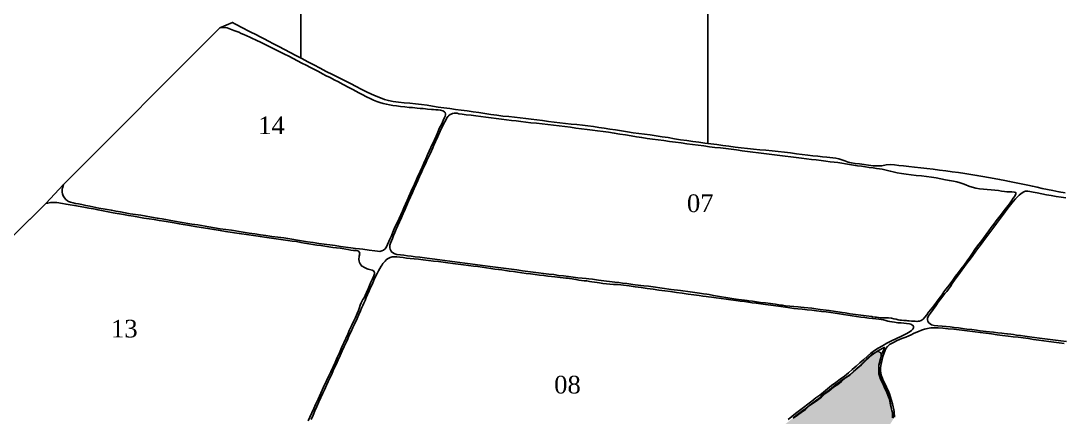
# Model space of a CAD drawing. Extents: x 727293 to 733405, y 7805585 to 7809907.
# Drawn here: x 728588 to 730120, y 7808414 to 7808998 of the extents above; entities that cross this region are included whole.
import ezdxf
from ezdxf.enums import TextEntityAlignment as Align

# ---------------------------------------------------------------- set-up
doc = ezdxf.new("R2010")
doc.units = 0
for name, color, linetype in [('0114000100', 1, 'Continuous'), ('0114000100006', 5, 'Continuous'), ('0114000100007', 5, 'Continuous'), ('0114000100008', 5, 'Continuous'), ('0114000100013', 5, 'Continuous'), ('0114000100014', 5, 'Continuous'), ('0114000100022', 5, 'Continuous'), ('MATO', 3, 'Continuous'), ('NUMERAÇÕES', 7, 'Continuous'), ('RESERVA', 3, 'Continuous')]:
    doc.layers.add(name, color=color, linetype=linetype)
doc.layers.add('MALHA', color=251, linetype='Continuous', true_color=0x505050)
doc.layers.add('NUMERAÇÕES DOS TALHÕES', color=7, linetype='Continuous', true_color=0xffffff)
doc.styles.add('AREAS', font='times.ttf')

# ---------------------------------------------------------------- blocks, each defined once
blk = doc.blocks.new('area_de_talhao')
at = {"layer": 'NUMERAÇÕES', "linetype": 'Continuous', "style": 'AREAS'}
blk.add_attdef('NRO', text='', height=20, dxfattribs=at).set_placement((0, 6.1), align=Align.CENTER)

msp = doc.modelspace()

# ---------------------------------------------------------------- hatches: boundary and pattern name
at = {"layer": 'RESERVA', "linetype": 'Continuous', "lineweight": 0}
h = msp.add_hatch(dxfattribs=at)
h.set_pattern_fill('GRASS', color=3, scale=10, style=0)
h.set_pattern_definition([(90, (0, 0), (-7.07106781, 7.07106781), [1.875, -12.26713563]), (45, (0, 0), (-7.071067812, 7.071067812), [1.875, -8.125]), (135, (0, 0), (-7.071067812, -7.071067812), [1.875, -8.125])])
h.paths.add_polyline_path([(729840.3, 7808505.4), (729837.1, 7808502.4), (729833.7, 7808499.3), (729830.2, 7808495.9), (729826.7, 7808492.5), (729823.2, 7808489.2), (729820, 7808486.2), (729818.2, 7808484.4), (729817.2, 7808483.5), (729813.4, 7808479.8), (729810.3, 7808477.3), (729806.2, 7808474.5), (729801.7, 7808471.4), (729797.1, 7808468.2), (729792.4, 7808464.6), (729787.3, 7808460.8), (729782.1, 7808456.7), (729777, 7808452.6), (729771.9, 7808448.7), (729766.9, 7808444.7), (729761.6, 7808440.5), (729755.9, 7808436.2), (729750, 7808431.6), (729744, 7808426.9), (729737.9, 7808422.3), (729731.7, 7808417.7), (729725.6, 7808412.8), (729719.5, 7808408), (729713.3, 7808403.2), (729707.3, 7808398.4), (729701.3, 7808393.9), (729694.5, 7808388), (729690.1, 7808385), (729686.1, 7808381.1), (729683.1, 7808377), (729680.5, 7808372.6), (729678.3, 7808367.6), (729676.6, 7808362.2), (729674.7, 7808356.6), (729672.7, 7808350.5), (729670.7, 7808344.1), (729668.7, 7808337.3), (729666.8, 7808330.6), (729664.7, 7808323.6), (729659.4, 7808304.5), (729657.2, 7808295.3), (729655.9, 7808290), (729654.5, 7808284.3), (729653, 7808277.9), (729651.3, 7808271), (729649.6, 7808266.5), (729647.7, 7808258.5), (729645.9, 7808251.5), (729643.9, 7808244), (729642, 7808237.3), (729640.4, 7808230.7), (729638.4, 7808224), (729636.3, 7808216.8), (729634.1, 7808209.2), (729631.9, 7808201.2), (729629.6, 7808193.5), (729627.5, 7808186.6), (729625.6, 7808180.6), (729623.9, 7808174.6), (729622.3, 7808168.7), (729621.2, 7808162.9), (729620.5, 7808157.4), (729620.1, 7808152), (729620.1, 7808146.9), (729620.3, 7808141.7), (729620.9, 7808136.2), (729621.5, 7808130.3), (729622.3, 7808124), (729623.1, 7808117.5), (729623.9, 7808111), (729624.8, 7808104.3), (729625.8, 7808097.1), (729626.8, 7808089.7), (729627.7, 7808082), (729628.6, 7808074.2), (729629.8, 7808066.1), (729631, 7808058.1), (729632.2, 7808050.1), (729633.5, 7808042.4), (729634.9, 7808035.2), (729636.5, 7808028.8), (729638.1, 7808022.8), (729640.4, 7808017.1), (729642, 7808010.4), (729643.9, 7808003.9), (729645.9, 7807997.3), (729648, 7807990.5), (729650.2, 7807983.7), (729652.5, 7807976.8), (729654.7, 7807969.9), (729657, 7807962.8), (729659.4, 7807955.8), (729661.7, 7807948.9), (729664.1, 7807942.2), (729666.6, 7807935.5), (729669, 7807928.6), (729671.3, 7807921.7), (729673.7, 7807915.1), (729675.9, 7807908.7), (729677.6, 7807902.6), (729678.7, 7807896.7), (729679.5, 7807891.4), (729680.3, 7807887.7), (729681.8, 7807884.4), (729683.6, 7807880.8), (729685.4, 7807876.8), (729687, 7807872.4), (729688.7, 7807867.8), (729690.7, 7807863.2), (729693, 7807858.4), (729696.2, 7807850), (729697.1, 7807846.2), (729698.3, 7807842), (729699.7, 7807836.6), (729701.9, 7807829), (729703.7, 7807823.3), (729705.3, 7807817.7), (729706.8, 7807812.5), (729708, 7807808.8), (729709, 7807806.3), (729710, 7807804.7), (729711.5, 7807803.3), (729713, 7807802.2), (729714.6, 7807801.5), (729716.4, 7807801), (729718.3, 7807800.7), (729720.3, 7807800.5), (729723.1, 7807800.6), (729726.3, 7807801), (729729.5, 7807801.6), (729732, 7807802.2), (729734.1, 7807802.9), (729736.1, 7807803.6), (729738.1, 7807804.5), (729742.7, 7807808.6), (729744.9, 7807810.9), (729747.1, 7807813.5), (729749.2, 7807816.6), (729751.2, 7807820.2), (729753.1, 7807824.1), (729754.6, 7807828.2), (729756.2, 7807832.7), (729757.5, 7807836.8), (729758.8, 7807841.3), (729760.2, 7807846.2), (729761.5, 7807851.1), (729762.7, 7807856), (729763.8, 7807860.9), (729765.6, 7807874.4), (729765.9, 7807879.1), (729766.2, 7807884.3), (729766.9, 7807889.5), (729768, 7807894.4), (729769.5, 7807899.1), (729771, 7807903.6), (729772.5, 7807907.9), (729773.8, 7807912), (729774.4, 7807916.3), (729774.6, 7807920.9), (729774.8, 7807925.9), (729774.9, 7807931.4), (729775.2, 7807936.8), (729775.7, 7807942), (729776.2, 7807946.8), (729776.9, 7807951), (729777.6, 7807954.8), (729777.7, 7807958.3), (729777.4, 7807961.7), (729776.8, 7807965), (729775.6, 7807968.2), (729773.6, 7807971.4), (729771.2, 7807974.5), (729768.6, 7807977.7), (729765.8, 7807981.2), (729762.8, 7807984.6), (729759.3, 7807987.5), (729755.3, 7807990.2), (729752.5, 7807992.3), (729749.1, 7807995), (729744.9, 7807999.2), (729740, 7808004.1), (729736.7, 7808008.3), (729733.3, 7808012.4), (729729.9, 7808016.5), (729726.7, 7808020.8), (729723.3, 7808025.1), (729719.9, 7808029.6), (729716.4, 7808034.2), (729713.1, 7808038.9), (729710, 7808043.5), (729707.3, 7808048.3), (729704.8, 7808053.2), (729702.5, 7808058.2), (729700.6, 7808063.4), (729698.7, 7808068.7), (729697, 7808074.2), (729695.6, 7808079.6), (729694.3, 7808085), (729693, 7808090.4), (729691.6, 7808095.8), (729690.3, 7808101.1), (729689.1, 7808106.5), (729688.3, 7808111.9), (729687.6, 7808117), (729687.3, 7808121.5), (729687.2, 7808125.6), (729687.1, 7808129.9), (729687.2, 7808134.3), (729687.5, 7808138.9), (729688.2, 7808143.5), (729689.5, 7808147.9), (729690.6, 7808152.4), (729691.6, 7808157), (729692.3, 7808161.7), (729692.8, 7808166.5), (729693.8, 7808170.9), (729694.9, 7808175.1), (729695.7, 7808179.2), (729696.4, 7808183.5), (729697.1, 7808188.3), (729697.7, 7808193.5), (729698.5, 7808199), (729699.5, 7808204.7), (729700.4, 7808210.6), (729701.1, 7808216.6), (729702, 7808222.8), (729702.9, 7808229), (729704.3, 7808234.9), (729706.2, 7808240.4), (729708.7, 7808245.2), (729711.6, 7808249.2), (729714.9, 7808252.3), (729719, 7808254.3), (729723.4, 7808255.7), (729727.8, 7808257.3), (729732.4, 7808259), (729737.4, 7808260.7), (729742.6, 7808262), (729747.5, 7808263.6), (729751.9, 7808265.5), (729756.1, 7808267.1), (729759.7, 7808268.3), (729762.9, 7808268.5), (729765.7, 7808268.4), (729767.9, 7808268.6), (729769.2, 7808268.8), (729769.9, 7808269), (729770.7, 7808269.3), (729772.3, 7808270.1), (729774.7, 7808271.6), (729777.8, 7808273.7), (729781, 7808275.8), (729784.9, 7808277.8), (729789.1, 7808279.7), (729793.2, 7808281.9), (729797, 7808284.3), (729800.3, 7808286.5), (729803.5, 7808288.8), (729806.4, 7808291), (729809, 7808293.5), (729811.2, 7808296.7), (729813.6, 7808300.5), (729816.1, 7808304.5), (729818.4, 7808308.9), (729820.5, 7808313.3), (729822.4, 7808317.9), (729824.1, 7808322.4), (729826, 7808326.9), (729827.8, 7808331.3), (729829.4, 7808335.7), (729830.9, 7808340.1), (729832.6, 7808344.7), (729834.3, 7808349), (729836.1, 7808353.6), (729838.2, 7808357.8), (729840.2, 7808362.2), (729842.4, 7808366.7), (729844.7, 7808371.2), (729847.4, 7808375.6), (729850.4, 7808379.5), (729853.2, 7808383.1), (729855.9, 7808386.6), (729858.7, 7808390), (729861.4, 7808393.7), (729864.2, 7808397.5), (729866.8, 7808401.4), (729869.3, 7808405), (729871.2, 7808407.8), (729872.5, 7808410.2), (729873.2, 7808412.6), (729873.1, 7808415.1), (729872.2, 7808418.4), (729871.4, 7808422.2), (729870.8, 7808426.6), (729870, 7808431.1), (729869.1, 7808435.8), (729868, 7808440.5), (729866.7, 7808445.2), (729865.1, 7808449.7), (729863.2, 7808454.1), (729861.2, 7808458.3), (729859.2, 7808462.3), (729857.3, 7808466.4), (729855.5, 7808470.7), (729853.9, 7808475.1), (729852.8, 7808479.7), (729852, 7808484.3), (729851.8, 7808488.8), (729852.3, 7808493), (729853.2, 7808496.9), (729854.2, 7808500.4), (729855.1, 7808503.4), (729855.3, 7808506.1), (729854.5, 7808508.3), (729852.6, 7808509.8), (729849.9, 7808510.2), (729846.6, 7808509.5), (729843.4, 7808507.8)])

# ---------------------------------------------------------------- linework, layer by layer
at = {"layer": '0114000100'}
msp.add_lwpolyline([(730126, 7808744.2), (730117, 7808746), (730108.3, 7808747.7), (730100.2, 7808749.3), (730092.5, 7808750.9), (730085.1, 7808752.5), (730078.1, 7808754), (730071.3, 7808755.5), (730044.4, 7808761.1), (730037.2, 7808762.5), (730029.6, 7808764), (730021.5, 7808765.5), (730013.2, 7808767), (730004.7, 7808768.5), (729996.1, 7808770), (729987.3, 7808771.4), (729978.3, 7808772.8), (729969.2, 7808774.1), (729959.9, 7808775.4), (729950.6, 7808776.6), (729941.2, 7808777.8), (729931.8, 7808779), (729922.6, 7808780.2), (729913.4, 7808781.3), (729904.3, 7808782.3), (729895.8, 7808783.2), (729888.1, 7808783.9), (729881.2, 7808784.8), (729874.8, 7808785.5), (729868.7, 7808785.9), (729862.6, 7808785.5), (729856.3, 7808784.3), (729849.9, 7808783.9), (729843.2, 7808784.2), (729836.5, 7808785.1), (729829.9, 7808786.1), (729823.3, 7808786.8), (729817, 7808787.5), (729811.4, 7808788.3), (729806.4, 7808789.6), (729801.8, 7808791.3), (729797.4, 7808793.1), (729792.8, 7808794.4), (729788.2, 7808795.4), (729783.7, 7808795.8), (729779.5, 7808796.3), (729774.9, 7808796.9), (729768.9, 7808797.5), (729762, 7808798.2), (729754.7, 7808798.9), (729747, 7808799.8), (729738.9, 7808800.8), (729730.3, 7808801.8), (729721.5, 7808803), (729712.5, 7808804.2), (729703.5, 7808805.3), (729694.4, 7808806.1), (729685.3, 7808807), (729676.2, 7808807.8), (729667.1, 7808808.6), (729658, 7808809.5), (729648.9, 7808810.6), (729639.9, 7808811.7), (729630.9, 7808812.8), (729622, 7808814.1), (729613.1, 7808815.3), (729604.3, 7808816.4), (729595.5, 7808817.7), (729586.6, 7808819), (729577.6, 7808820.1), (729568.7, 7808821.3), (729559.6, 7808822.6), (729550.5, 7808824), (729541.5, 7808825.6), (729532.4, 7808827), (729523.5, 7808828.3), (729514.8, 7808829.5), (729506.3, 7808830.7), (729498.1, 7808831.9), (729489.8, 7808832.9), (729481.4, 7808834.1), (729472.7, 7808835.5), (729463.9, 7808836.9), (729455.3, 7808838.2), (729447, 7808839.6), (729439.1, 7808840.7), (729431.2, 7808841.8), (729423.2, 7808842.9), (729415.1, 7808843.9), (729406.8, 7808844.8), (729398.5, 7808845.5), (729390.1, 7808846.3), (729381.8, 7808847.3), (729373.4, 7808848.2), (729364.9, 7808849.4), (729356.4, 7808850.7), (729347.9, 7808851.7), (729339.5, 7808852.8), (729331.4, 7808853.9), (729323.2, 7808854.9), (729315, 7808855.7), (729306.4, 7808856.6), (729297.6, 7808857.4), (729288.8, 7808858.5), (729280, 7808859.9), (729271.3, 7808861.3), (729262.6, 7808862.6), (729253.9, 7808863.8), (729245.2, 7808865), (729236.6, 7808866.1), (729228, 7808867.2), (729219.5, 7808868.4), (729211, 7808869.6), (729202.6, 7808870.7), (729194.3, 7808871.9), (729186.1, 7808873.2), (729177.8, 7808874.2), (729169.3, 7808875.2), (729160.8, 7808876.2), (729152.4, 7808877), (729144, 7808877.8), (729136.2, 7808878.9), (729129.3, 7808880.3), (729123.3, 7808882), (729117.5, 7808884), (729111.2, 7808886.5), (729104.2, 7808889.7), (729096.8, 7808893.3), (729089.2, 7808897.1), (729081.5, 7808901.1), (729073.2, 7808905.3), (729064.7, 7808909.7), (729055.8, 7808914), (729046.8, 7808918.4), (729037.6, 7808923), (729028.4, 7808927.8), (729019.2, 7808932.6), (729010.3, 7808937.4), (729001.5, 7808942), (728992.9, 7808946.6), (728984.3, 7808951.1), (728976, 7808955.4), (728967.8, 7808959.6), (728960, 7808963.8), (728952.7, 7808967.7), (728946.2, 7808971.2), (728940.1, 7808974.3), (728933.8, 7808977.4), (728926.5, 7808980.9), (728921.4, 7808983.6), (728916.1, 7808986.4), (728911.3, 7808989), (728907, 7808991.4), (728902.9, 7808993.4), (728899.4, 7808995.3), (728880.7, 7808987.4), (728650.4, 7808756.7), (728624.6, 7808728.5), (728382.7, 7808490.1)], dxfattribs=at)
at = {"layer": '0114000100006'}
msp.add_lwpolyline([(730128, 7808525.4), (730120, 7808526.3), (730112, 7808527.3), (730104.2, 7808528.3), (730096.4, 7808529.3), (730088.6, 7808530.3), (730081, 7808531.3), (730073.7, 7808532.3), (730066.7, 7808533.2), (730060.2, 7808534.1), (730054.5, 7808534.9), (730049.9, 7808535.5), (730046.2, 7808535.9), (730041.4, 7808536.4), (730040.3, 7808536.5), (730036.3, 7808536.9), (730032.7, 7808537.4), (730027.2, 7808538.2), (730020.8, 7808539), (730015, 7808539.7), (730009.9, 7808540.1), (730005.3, 7808540.8), (730001.1, 7808541.2), (729995.4, 7808541.9), (729988.5, 7808542.9), (729981.5, 7808543.7), (729975, 7808544.5), (729969, 7808545.3), (729962.9, 7808546.2), (729956.8, 7808546.9), (729950.9, 7808547.5), (729944.9, 7808548.1), (729938.7, 7808548.6), (729933.3, 7808549.1), (729929.4, 7808550.1), (729925.3, 7808553), (729924.4, 7808554.1), (729923.7, 7808555.5), (729923.2, 7808557.2), (729923.5, 7808559.9), (729925, 7808563.2), (729927.9, 7808567.3), (729931.7, 7808572.5), (729935.6, 7808577.8), (729939.2, 7808583.1), (729942.7, 7808587.9), (729946.1, 7808592.1), (729949.1, 7808595.8), (729951.9, 7808599.1), (729954.4, 7808602.4), (729957.1, 7808606.3), (729960, 7808610.7), (729963.4, 7808615.8), (729967.1, 7808620.9), (729970.6, 7808625.6), (729974.2, 7808630.5), (729978, 7808635.7), (729982, 7808641.2), (729986.2, 7808646.7), (729990.2, 7808652.2), (729993.8, 7808657.1), (729997.2, 7808661.8), (730000.8, 7808666.9), (730004.8, 7808672.2), (730008.7, 7808677.3), (730012.1, 7808681.8), (730015.2, 7808685.7), (730018.2, 7808689.6), (730021.2, 7808693.9), (730025.1, 7808699.3), (730029.3, 7808705.1), (730033.7, 7808711), (730037.7, 7808716.4), (730041.6, 7808721.5), (730045.6, 7808726.7), (730049.5, 7808731.5), (730053, 7808735.5), (730055.9, 7808738.5), (730058.6, 7808741), (730061.2, 7808743.4), (730065.1, 7808745.8), (730066.3, 7808746.4), (730067.8, 7808746.7), (730069.5, 7808746.8), (730071.4, 7808746.6), (730074.3, 7808746.1), (730079, 7808745.3), (730085, 7808744.2), (730091.7, 7808743), (730098.7, 7808741.6), (730105.8, 7808740.3), (730113, 7808739), (730120.1, 7808737.9), (730127.4, 7808736.7)], dxfattribs=at)
at = {"layer": '0114000100007'}
msp.add_lwpolyline([(729237.7, 7808860.2), (729243.8, 7808859.4), (729250.9, 7808858.6), (729258.2, 7808857.8), (729265.4, 7808856.8), (729272.8, 7808855.7), (729280.4, 7808854.6), (729288, 7808853.6), (729295.7, 7808852.7), (729303.3, 7808851.7), (729310.5, 7808851), (729317.5, 7808850.3), (729324.5, 7808849.5), (729331.6, 7808848.6), (729339.1, 7808847.6), (729347.3, 7808846.7), (729355.7, 7808845.9), (729364.1, 7808845), (729372.6, 7808844), (729380.9, 7808842.9), (729389.2, 7808841.8), (729397.3, 7808840.8), (729405.4, 7808839.6), (729413.6, 7808838.6), (729421.8, 7808837.6), (729429.7, 7808836.6), (729437.4, 7808835.7), (729445.4, 7808834.6), (729453.6, 7808833.5), (729461.9, 7808832.2), (729470.3, 7808830.7), (729478.5, 7808829.5), (729486.6, 7808828.2), (729494.6, 7808826.9), (729502.4, 7808825.6), (729510.2, 7808824.5), (729518.2, 7808823.5), (729526.4, 7808822.4), (729534.8, 7808821.2), (729543.3, 7808820.1), (729552, 7808818.9), (729560.6, 7808817.8), (729569, 7808816.7), (729577.3, 7808815.5), (729585.7, 7808814.5), (729593.9, 7808813.4), (729602.2, 7808812.3), (729610.3, 7808811.2), (729618.2, 7808810.4), (729626.2, 7808809.6), (729634.2, 7808808.5), (729642.2, 7808807.4), (729650.4, 7808806.3), (729658.4, 7808805.2), (729666.3, 7808804.2), (729674.3, 7808803.2), (729682.2, 7808802.2), (729690.1, 7808801.2), (729697.9, 7808800.1), (729705.8, 7808799.1), (729713.8, 7808798.2), (729721.9, 7808797.5), (729729.8, 7808796.5), (729737.6, 7808795.5), (729745.1, 7808794.4), (729752.3, 7808793.6), (729759.5, 7808792.7), (729766.8, 7808791.9), (729773.8, 7808790.9), (729780.1, 7808790.2), (729785.8, 7808789.6), (729791.4, 7808788.8), (729797, 7808788), (729802.7, 7808787.1), (729808.5, 7808786.2), (729814.4, 7808785.2), (729820.4, 7808784.2), (729826.3, 7808783.4), (729832.1, 7808782.6), (729837.7, 7808781.7), (729843.2, 7808780.9), (729848.2, 7808780.3), (729852.5, 7808779.7), (729856.5, 7808779), (729860.4, 7808778.2), (729864.4, 7808777.4), (729868.5, 7808776.3), (729873, 7808775), (729878.6, 7808773.9), (729885, 7808772.9), (729892, 7808771.8), (729899.3, 7808770.9), (729906.9, 7808769.9), (729914.6, 7808769.1), (729922.1, 7808768.3), (729929.2, 7808767.3), (729936.3, 7808766.3), (729943.3, 7808764.8), (729949.7, 7808763.5), (729955.7, 7808762.4), (729961.6, 7808761.4), (729966.7, 7808760.4), (729971.5, 7808759), (729975.9, 7808757.6), (729980, 7808755.9), (729984.4, 7808754.2), (729989.2, 7808752.6), (729994.5, 7808751.2), (730000.1, 7808750.3), (730005.8, 7808749.8), (730011.5, 7808749.4), (730017.1, 7808748.8), (730022.7, 7808748.1), (730027.9, 7808747.5), (730032.6, 7808746.8), (730036.7, 7808746.3), (730040.4, 7808746), (730044.2, 7808745.9), (730047.8, 7808745.9), (730051.2, 7808745.5), (730053.5, 7808744.8), (730053.6, 7808742.8), (730051.9, 7808739.5), (730049.8, 7808736.6), (730047.2, 7808732.7), (730044, 7808728.2), (730040.4, 7808723.3), (730036.4, 7808718.2), (730032.4, 7808712.9), (730028.5, 7808707.8), (730024.8, 7808702.9), (730021.1, 7808698.1), (730017.3, 7808693.3), (730013.6, 7808688.3), (730009.7, 7808682.9), (730005.8, 7808677.3), (730001.5, 7808671.7), (729997.1, 7808666.2), (729993.3, 7808660.8), (729989.6, 7808655.4), (729986, 7808649.7), (729981.8, 7808644), (729977.3, 7808638), (729973, 7808632.3), (729969, 7808626.9), (729964.8, 7808621.4), (729960.5, 7808615.8), (729956.7, 7808610.5), (729953.4, 7808606.1), (729950.6, 7808602.3), (729947.6, 7808598.4), (729944.3, 7808593.8), (729940.7, 7808588.8), (729936.6, 7808583.4), (729932.5, 7808577.9), (729928.5, 7808572.7), (729925.1, 7808568.3), (729922.4, 7808564.6), (729919.7, 7808561.2), (729916.9, 7808558.3), (729914.1, 7808556.3), (729911.7, 7808555.4), (729909.5, 7808555.1), (729907.7, 7808554.6), (729905.3, 7808555.1), (729902.6, 7808555.1), (729899.6, 7808555.4), (729896.2, 7808555.8), (729894.2, 7808555.7), (729892.4, 7808556.1), (729888.6, 7808556.4), (729885, 7808556.7), (729882.5, 7808557), (729880.1, 7808557.3), (729877.3, 7808558), (729873.9, 7808558.9), (729870.2, 7808559.7), (729865.9, 7808560.2), (729862.2, 7808560.2), (729858.7, 7808560), (729854.3, 7808560.4), (729848.5, 7808561.1), (729846.1, 7808561), (729842.5, 7808561.5), (729841.2, 7808562.1), (729833.2, 7808563.1), (729825.1, 7808564.1), (729817.3, 7808565.1), (729809.6, 7808566.2), (729802, 7808567.4), (729797.9, 7808567.9), (729794.5, 7808568.6), (729791.1, 7808569.1), (729784.8, 7808570.1), (729778.4, 7808571.1), (729765.4, 7808572.7), (729759.1, 7808573.5), (729752.8, 7808574.3), (729741.6, 7808575.5), (729736.9, 7808576), (729732.7, 7808576.4), (729714.4, 7808578), (729710, 7808578.7), (729706.9, 7808579.1), (729699.4, 7808580.1), (729695.6, 7808580.7), (729691.9, 7808581.1), (729684.6, 7808582.1), (729677.6, 7808583), (729671.5, 7808583.9), (729665.5, 7808584.6), (729660.2, 7808585.4), (729657.6, 7808585.6), (729653.9, 7808586.2), (729645, 7808587.3), (729637.9, 7808588.4), (729608.2, 7808593.2), (729601.9, 7808594.5), (729598.2, 7808595.1), (729593.4, 7808595.7), (729587.4, 7808596.4), (729573.8, 7808598.3), (729559.5, 7808600.3), (729545.9, 7808602.1), (729532.6, 7808603.9), (729519.2, 7808605.8), (729512.4, 7808606.6), (729505.6, 7808607.4), (729492.7, 7808609), (729486.5, 7808609.9), (729480.3, 7808610.7), (729474.3, 7808611.4), (729468.5, 7808612.2), (729463, 7808612.9), (729442.4, 7808615.4), (729438.8, 7808615.8), (729429.8, 7808617.1), (729424.7, 7808617.7), (729420.4, 7808618.1), (729414.7, 7808618.7), (729408.2, 7808619.3), (729401.3, 7808620.1), (729394.3, 7808621), (729387.1, 7808621.9), (729379.9, 7808622.7), (729372.7, 7808623.8), (729365.3, 7808624.6), (729357.8, 7808625.6), (729350.1, 7808626.4), (729342.3, 7808627.4), (729334.4, 7808628.5), (729326.5, 7808629.6), (729318.6, 7808630.7), (729310.7, 7808631.7), (729302.7, 7808632.8), (729294.8, 7808633.9), (729287, 7808634.9), (729279.2, 7808635.9), (729271.7, 7808636.7), (729264.4, 7808637.8), (729257.1, 7808638.7), (729249.5, 7808639.8), (729241.9, 7808640.8), (729234.3, 7808641.8), (729226.8, 7808642.7), (729219.5, 7808643.5), (729212.4, 7808644.5), (729205.1, 7808645.5), (729197.6, 7808646.4), (729189.8, 7808647.5), (729182.3, 7808648.5), (729175.3, 7808649.4), (729168.8, 7808650.2), (729162.8, 7808651), (729157.2, 7808651.7), (729151.8, 7808652.3), (729146.8, 7808652.9), (729141.4, 7808653.5), (729138.5, 7808654.3), (729134.3, 7808657.1), (729133.4, 7808658.2), (729131.7, 7808661.2), (729131.4, 7808663.2), (729131.4, 7808667.1), (729132.4, 7808670.1), (729133.5, 7808673.4), (729135.1, 7808677.2), (729136.8, 7808681.3), (729138.7, 7808685.8), (729140.7, 7808690.7), (729143.1, 7808696), (729145.7, 7808701.7), (729148.4, 7808707.8), (729151.1, 7808714), (729153.8, 7808720.1), (729156.4, 7808726), (729159, 7808732.1), (729161.8, 7808738.3), (729164.5, 7808744.7), (729167.2, 7808750.9), (729169.9, 7808756.9), (729172.5, 7808762.7), (729175, 7808768.3), (729177.3, 7808773.5), (729179.5, 7808778.2), (729181.6, 7808782.6), (729183.7, 7808787.2), (729186, 7808792.1), (729188.2, 7808796.8), (729190.5, 7808801.6), (729192.6, 7808806.2), (729194.5, 7808810.4), (729196.2, 7808814.4), (729198, 7808818.3), (729199.7, 7808822.2), (729200.9, 7808824.9), (729203.4, 7808830.5), (729204.8, 7808833.6), (729206.5, 7808837.4), (729208.7, 7808841.8), (729210.9, 7808846.3), (729213.1, 7808850.4), (729215, 7808853.8), (729216.9, 7808856.6), (729217.7, 7808857.5), (729220, 7808859.6), (729221.4, 7808860.3), (729223.8, 7808861.3), (729226, 7808861.6), (729230.3, 7808861.4), (729232.7, 7808860.9)], close=True, dxfattribs=at)
at = {"layer": '0114000100008'}
msp.add_lwpolyline([(729718.1, 7808410.4), (729723.6, 7808414.8), (729729.1, 7808419.2), (729734.8, 7808423.7), (729740.8, 7808428.3), (729746.9, 7808433), (729753, 7808437.6), (729758.8, 7808442.2), (729764.6, 7808446.4), (729770.3, 7808450.8), (729776.2, 7808455.6), (729782.2, 7808460.4), (729788.4, 7808465.1), (729794.7, 7808469.8), (729800.9, 7808474.4), (729806.9, 7808479.2), (729812.6, 7808484.1), (729818.2, 7808489.1), (729823.8, 7808494), (729829.4, 7808498.9), (729834.8, 7808503.8), (729839.9, 7808508.3), (729845.1, 7808512.3), (729850.7, 7808515.7), (729856.9, 7808519.2), (729863.5, 7808522.7), (729870.6, 7808526.3), (729877.9, 7808529.9), (729885.2, 7808533.4), (729891.8, 7808536.7), (729896.4, 7808539.3), (729899.9, 7808541.5), (729901.9, 7808543.7), (729902.7, 7808545.7), (729902.7, 7808547.2), (729902.3, 7808548.3), (729902, 7808549.1), (729900.5, 7808550.1), (729898.8, 7808551), (729896.8, 7808551.3), (729892.5, 7808551.9), (729888.4, 7808552.3), (729884.6, 7808552.6), (729879.8, 7808553), (729875, 7808553.7), (729871, 7808554.4), (729867.9, 7808554.7), (729865.1, 7808555.4), (729862.1, 7808556.3), (729858.7, 7808557.1), (729855.3, 7808557.6), (729851.6, 7808558.1), (729847.2, 7808558.6), (729842.3, 7808559.2), (729837, 7808559.8), (729831.3, 7808560.5), (729825.2, 7808561.3), (729818.8, 7808562.3), (729812.3, 7808563.3), (729805.9, 7808564.3), (729799.7, 7808565.3), (729793.7, 7808566.1), (729787.5, 7808567.1), (729781, 7808568), (729774.3, 7808568.8), (729767.1, 7808569.7), (729760, 7808570.5), (729752.9, 7808571.4), (729745.9, 7808572.2), (729739, 7808572.9), (729732.6, 7808573.4), (729726.5, 7808574.1), (729720.8, 7808574.7), (729714.4, 7808575.8), (729707.3, 7808576.9), (729700, 7808578), (729692.4, 7808578.9), (729684.9, 7808579.9), (729677.7, 7808580.9), (729671.2, 7808581.7), (729665.1, 7808582.3), (729659.5, 7808583.2), (729653.7, 7808584.1), (729647.5, 7808584.9), (729640.9, 7808585.7), (729633.9, 7808586.7), (729626.7, 7808587.6), (729619.4, 7808588.5), (729612, 7808589.6), (729605.3, 7808590.4), (729601, 7808591), (729597.2, 7808591.4), (729592.6, 7808592.1), (729586.8, 7808593), (729579.2, 7808594.2), (729570.8, 7808595.3), (729562.2, 7808596.4), (729553.5, 7808597.7), (729544.8, 7808598.8), (729536.4, 7808600.1), (729527.8, 7808601.1), (729519.2, 7808602.4), (729510.4, 7808603.6), (729501.6, 7808604.7), (729492.7, 7808605.9), (729483.8, 7808607.1), (729475.4, 7808608.2), (729467.7, 7808609.1), (729461, 7808609.5), (729455.3, 7808610), (729450.3, 7808610.5), (729445.3, 7808610.8), (729440.4, 7808611.6), (729436.5, 7808612.2), (729432.7, 7808612.8), (729429, 7808613.3), (729425.3, 7808613.9), (729421.7, 7808614.5), (729417.7, 7808614.9), (729413.7, 7808615.4), (729409.5, 7808615.8), (729405.6, 7808616.5), (729402.3, 7808617.3), (729399.8, 7808617.7), (729396, 7808618.2), (729393.6, 7808618.5), (729390.4, 7808618.7), (729386.5, 7808619.1), (729382.2, 7808619.5), (729378.2, 7808620), (729374.3, 7808620.5), (729369.6, 7808621.1), (729364, 7808621.7), (729358, 7808622.4), (729351.8, 7808623.2), (729345.3, 7808623.9), (729338.7, 7808624.8), (729332.2, 7808625.6), (729325.8, 7808626.4), (729319.6, 7808627.4), (729313.5, 7808628.2), (729307.5, 7808628.9), (729301.9, 7808629.9), (729296.4, 7808630.7), (729291.3, 7808631.4), (729286, 7808632.1), (729279.9, 7808632.8), (729273.7, 7808633.6), (729267.4, 7808634.7), (729261, 7808635.7), (729254.4, 7808636.5), (729247.3, 7808637.4), (729239.7, 7808638.3), (729232, 7808639.2), (729224.3, 7808640.2), (729216.9, 7808641.1), (729209.9, 7808642.2), (729202.8, 7808643.1), (729195.4, 7808643.9), (729188, 7808644.8), (729180.5, 7808645.7), (729173.4, 7808646.5), (729167, 7808647.1), (729161.3, 7808647.6), (729155.9, 7808648.2), (729150.7, 7808649), (729145.9, 7808649.6), (729141.6, 7808649.8), (729137.9, 7808650), (729134.6, 7808649.9), (729131.9, 7808649.3), (729129.8, 7808648.3), (729127.8, 7808647.1), (729126, 7808645.6), (729124.4, 7808643.9), (729122.7, 7808642.2), (729121.2, 7808640.4), (729120, 7808638.5), (729118.4, 7808636.1), (729116.4, 7808633), (729114.4, 7808629.2), (729112.5, 7808625.4), (729110.4, 7808621), (729107.9, 7808615.8), (729105.6, 7808610.4), (729103, 7808605.1), (729100.6, 7808599.8), (729098.4, 7808594.7), (729096.5, 7808590), (729094.7, 7808585.6), (729092.9, 7808581.7), (729091.4, 7808578.2), (729089.7, 7808574.5), (729087.9, 7808570.5), (729085.8, 7808565.3), (729083, 7808559.4), (729080, 7808552.6), (729076.9, 7808546.2), (729074.1, 7808540.1), (729071.6, 7808534.7), (729069.3, 7808529.5), (729066.8, 7808523.9), (729064.1, 7808517.8), (729061.1, 7808511.4), (729058.1, 7808504.9), (729055.1, 7808498.2), (729052, 7808491.6), (729049, 7808485), (729046.1, 7808478.6), (729043.2, 7808472.5), (729040.5, 7808466.5), (729038, 7808460.8), (729035.4, 7808455.1), (729032.5, 7808449.2), (729029.6, 7808442.9), (729026.8, 7808436.4), (729023.9, 7808429.8), (729021, 7808423.2), (729018.1, 7808416.8), (729015.4, 7808410.5)], dxfattribs=at)
at = {"layer": '0114000100013'}
msp.add_lwpolyline([(728531.4, 7808636.6), (728624.6, 7808728.5), (728627.2, 7808729.2), (728631.3, 7808729.9), (728640.9, 7808730), (728649.2, 7808728.5), (728654.4, 7808727.6), (728660.3, 7808726.7), (728666.7, 7808725.6), (728680.6, 7808723.1), (728687.6, 7808721.9), (728694.6, 7808720.6), (728701.5, 7808719.2), (728723.7, 7808715), (728738.7, 7808712.4), (728746.2, 7808711.1), (728753.8, 7808709.7), (728761.5, 7808708.4), (728769, 7808707.1), (728776.5, 7808706), (728784, 7808705), (728791.4, 7808703.7), (728798.7, 7808702.4), (728813.6, 7808700), (728821.1, 7808698.8), (728836.3, 7808696.1), (728843.8, 7808694.8), (728866.3, 7808691.3), (728881.5, 7808688.8), (728889.3, 7808687.5), (728912.7, 7808684), (728920.1, 7808683), (728927.2, 7808682), (728933.9, 7808680.9), (728940.4, 7808679.9), (728946.8, 7808678.8), (728953.4, 7808678), (728974, 7808675.1), (728980.8, 7808674.3), (728987.4, 7808673.2), (728993.9, 7808672.4), (729000, 7808671.4), (729005.8, 7808670.3), (729011.7, 7808669.3), (729023.7, 7808667.4), (729029.8, 7808666.5), (729035.7, 7808665.6), (729041.5, 7808664.8), (729047.1, 7808664), (729058.3, 7808662.6), (729069.2, 7808660.9), (729073.8, 7808660.1), (729077.7, 7808659.5), (729081.5, 7808659.2), (729084, 7808658.7), (729085.7, 7808657.7), (729086.5, 7808656.4), (729086.9, 7808655), (729086.8, 7808653.4), (729086.5, 7808652.5), (729086.2, 7808651.2), (729085.9, 7808649.5), (729085.7, 7808647.7), (729085.7, 7808645.9), (729086, 7808643.7), (729086.7, 7808641.5), (729087.7, 7808639.6), (729088.8, 7808637.9), (729090.1, 7808636.5), (729091.5, 7808635.6), (729093, 7808634.7), (729096.1, 7808633.3), (729097.8, 7808632.6), (729099.6, 7808632), (729103.4, 7808630.8), (729105.3, 7808630.2), (729107, 7808629.3), (729108.1, 7808628.1), (729108.7, 7808626.9), (729108.9, 7808625.8), (729108.8, 7808624.8), (729108.4, 7808623.7), (729107.7, 7808622), (729105.6, 7808617.6), (729103.4, 7808612.7), (729101.2, 7808607.7), (729099.2, 7808602.7), (729097.1, 7808597.7), (729095.1, 7808593.3), (729093.3, 7808589.9), (729091.7, 7808587.3), (729090.4, 7808585), (729089.1, 7808582.2), (729087.7, 7808578.7), (729086.5, 7808575.2), (729085.1, 7808571.1), (729083, 7808566.4), (729080.5, 7808560.8), (729077.7, 7808554.6), (729074.9, 7808548.4), (729072, 7808542.3), (729069.3, 7808536.3), (729066.4, 7808529.9), (729063.4, 7808523.2), (729060.3, 7808516), (729057.2, 7808508.7), (729053.8, 7808501.7), (729050.7, 7808494.6), (729044.3, 7808480.7), (729041, 7808473.9), (729037.8, 7808467.4), (729034.7, 7808460.7), (729031.7, 7808453.9), (729025.6, 7808440.2), (729022.4, 7808433.4), (729019.3, 7808426.7), (729016.2, 7808420.1), (729013.5, 7808414), (729010.9, 7808408.3)], dxfattribs=at)
at = {"layer": '0114000100014'}
msp.add_lwpolyline([(728880.7, 7808987.4), (728888.9, 7808988), (728891.4, 7808987.4), (728894, 7808986.5), (728896.5, 7808985.5), (728899.1, 7808984.5), (728901.6, 7808983.5), (728908.6, 7808980.8), (728912.4, 7808979.2), (728916.3, 7808977.4), (728920.5, 7808975.5), (728924.8, 7808973.6), (728929.1, 7808971.6), (728933.5, 7808969.6), (728942.8, 7808965.2), (728958.6, 7808957.3), (728964.3, 7808954.5), (728970.1, 7808951.5), (728976.2, 7808948.5), (728982.4, 7808945.4), (728988.8, 7808942.2), (729001.7, 7808935.5), (729008.1, 7808932.2), (729014.4, 7808928.9), (729026.3, 7808922.8), (729031.9, 7808919.8), (729037.5, 7808916.8), (729043.3, 7808914), (729049.3, 7808910.9), (729055.5, 7808907.6), (729061.6, 7808904.4), (729072, 7808899.1), (729076.9, 7808896.3), (729081.3, 7808893.9), (729085.6, 7808891.8), (729089.6, 7808889.6), (729097.7, 7808885.3), (729102.2, 7808883.1), (729107.1, 7808881), (729111.9, 7808879), (729116.7, 7808877.3), (729121.5, 7808875.9), (729126.2, 7808874.8), (729131, 7808873.9), (729135.9, 7808873.1), (729141.1, 7808872.3), (729147, 7808871.5), (729153.2, 7808870.8), (729159.6, 7808870.2), (729164.6, 7808869.8), (729171.5, 7808869.2), (729176.2, 7808868.7), (729180.2, 7808868.3), (729183.8, 7808868), (729186.9, 7808867.7), (729192.6, 7808867.1), (729195.6, 7808866.9), (729199, 7808866.7), (729202.4, 7808866.4), (729205.8, 7808866), (729209.2, 7808865.1), (729211.6, 7808863.8), (729212.8, 7808862.5), (729213.3, 7808860.9), (729213.3, 7808859.3), (729212.7, 7808857.1), (729211.4, 7808854.3), (729207.2, 7808845), (729204.6, 7808840), (729202.1, 7808833.7), (729199.5, 7808827.9), (729196.9, 7808822.2), (729191.8, 7808811.2), (729189.3, 7808805.7), (729186.8, 7808800.1), (729184.2, 7808794.2), (729181.5, 7808788.2), (729178.8, 7808782.1), (729176, 7808775.9), (729173.1, 7808769.7), (729167.6, 7808757.3), (729164.8, 7808751.1), (729159.5, 7808739), (729156.9, 7808733.2), (729154.4, 7808727.6), (729152.1, 7808722.3), (729149.8, 7808717.1), (729144.9, 7808706.6), (729137.9, 7808691.2), (729135.7, 7808686.4), (729133.5, 7808681.2), (729131.2, 7808676), (729127.9, 7808668.1), (729126.3, 7808664.8), (729124.2, 7808661.9), (729122.1, 7808659.7), (729119.4, 7808658.7), (729116.3, 7808657.9), (729113.2, 7808658.2), (729109.4, 7808658.7), (729100.7, 7808659.9), (729091.5, 7808661.1), (729086.5, 7808661.7), (729080.6, 7808662.5), (729073.7, 7808663.5), (729058.7, 7808665.5), (729050.9, 7808666.5), (729026.6, 7808669.9), (729018.3, 7808671), (729009.9, 7808672.2), (729001.3, 7808673.6), (728984, 7808676.5), (728975.1, 7808677.8), (728966.2, 7808679), (728957.4, 7808680.1), (728948.8, 7808681.3), (728940.5, 7808682.6), (728932.2, 7808683.9), (728923.8, 7808685.1), (728915.2, 7808686.3), (728898, 7808689.1), (728889.5, 7808690.4), (728881.1, 7808691.5), (728872.8, 7808692.7), (728864.6, 7808694.1), (728848.4, 7808697.1), (728839.8, 7808698.3), (728822.5, 7808701.1), (728813.9, 7808702.6), (728795.7, 7808705.9), (728788.5, 7808707.1), (728780.2, 7808708.4), (728772.1, 7808709.8), (728764.2, 7808711.2), (728748.8, 7808713.6), (728741.5, 7808715), (728734.3, 7808716.2), (728727.4, 7808717.4), (728721, 7808718.6), (728714.8, 7808719.8), (728708.7, 7808720.8), (728702.5, 7808721.9), (728689.5, 7808724.5), (728683.3, 7808725.7), (728677.6, 7808727), (728672.6, 7808728), (728668.4, 7808728.7), (728664.6, 7808729.5), (728660.9, 7808730.4), (728658.1, 7808731.5), (728656.5, 7808732.4), (728653.7, 7808734.6), (728651.8, 7808737), (728650.2, 7808739.8), (728649.2, 7808742.6), (728648.6, 7808745.1), (728648.4, 7808747.5), (728648.7, 7808750), (728649.4, 7808752.4), (728650.4, 7808756.7)], close=True, dxfattribs=at)
at = {"layer": '0114000100022'}
msp.add_lwpolyline([(729874.7, 7808413.7), (729874.6, 7808416.3), (729874.4, 7808418.8), (729874.2, 7808421.7), (729873.7, 7808425.3), (729872.9, 7808429.3), (729871.7, 7808433.7), (729870.5, 7808438.4), (729869, 7808443.3), (729867.3, 7808448.3), (729865.3, 7808453.3), (729863.2, 7808458.1), (729860.9, 7808462.6), (729858.8, 7808467), (729857.1, 7808471), (729855.7, 7808474.6), (729854.7, 7808478.5), (729854.3, 7808482.4), (729854.4, 7808486.3), (729854.8, 7808490.2), (729855.5, 7808494.5), (729856.5, 7808498.9), (729857.6, 7808503.1), (729858.9, 7808507.2), (729860.4, 7808511.2), (729862.2, 7808514.9), (729864.4, 7808518.2), (729867.4, 7808520.9), (729872.2, 7808523.6), (729878.8, 7808526.8), (729885.6, 7808529.6), (729891.4, 7808531.8), (729895.8, 7808533.6), (729899.3, 7808535.2), (729902.7, 7808536.9), (729906.2, 7808538.5), (729910.1, 7808540.1), (729914.4, 7808541.8), (729919, 7808543.3), (729921.3, 7808544), (729923.6, 7808544.6), (729928.3, 7808545.4), (729933.2, 7808545.7), (729938.9, 7808545.4), (729945.8, 7808544.9), (729953.8, 7808544.1), (729962.2, 7808543.3), (729970.3, 7808542.5), (729978.1, 7808541.6), (729985.8, 7808540.8), (729993.4, 7808539.8), (730001.2, 7808538.5), (730009.2, 7808537.5), (730017.6, 7808536.5), (730025.9, 7808535.4), (730034.1, 7808534.2), (730042.2, 7808533.2), (730049.8, 7808532.4), (730057.1, 7808531.5), (730064.5, 7808530.7), (730072, 7808529.6), (730079.8, 7808528.5), (730087.4, 7808527.5), (730094.7, 7808526.4), (730102.1, 7808525.3), (730109.6, 7808524.4), (730117.2, 7808523.4), (730124.9, 7808522.6)], dxfattribs=at)
at = {"layer": 'MALHA'}
for points in [[(729000, 7808942.8), (729000, 7809710.6)], [(729600, 7808817.1), (729600, 7809710.6)]]:
    msp.add_lwpolyline(points, dxfattribs=at)
at = {"layer": 'MATO', "lineweight": 0, "elevation": 576.2}
msp.add_lwpolyline([(729873.2, 7808412.6), (729873.1, 7808415.1), (729872.2, 7808418.4), (729871.4, 7808422.2), (729870.8, 7808426.6), (729870, 7808431.1), (729869.1, 7808435.8), (729868, 7808440.5), (729866.7, 7808445.2), (729865.1, 7808449.7), (729863.2, 7808454.1), (729861.2, 7808458.3), (729859.2, 7808462.3), (729857.3, 7808466.4), (729855.5, 7808470.7), (729853.9, 7808475.1), (729852.8, 7808479.7), (729852, 7808484.3), (729851.8, 7808488.8), (729852.3, 7808493), (729853.2, 7808496.9), (729854.2, 7808500.4), (729855.1, 7808503.4), (729855.3, 7808506.1), (729854.5, 7808508.3), (729852.6, 7808509.8), (729849.9, 7808510.2), (729846.6, 7808509.5), (729843.4, 7808507.8), (729840.3, 7808505.4), (729837.1, 7808502.4), (729833.7, 7808499.3), (729830.2, 7808495.9), (729826.7, 7808492.5), (729823.2, 7808489.2), (729820, 7808486.2), (729818.2, 7808484.4), (729817.2, 7808483.5), (729813.4, 7808479.8), (729810.3, 7808477.3), (729806.2, 7808474.5), (729801.7, 7808471.4), (729797.1, 7808468.2), (729792.4, 7808464.6), (729787.3, 7808460.8), (729782.1, 7808456.7), (729777, 7808452.6), (729771.9, 7808448.7), (729766.9, 7808444.7), (729761.6, 7808440.5), (729755.9, 7808436.2), (729750, 7808431.6), (729744, 7808426.9), (729737.9, 7808422.3), (729731.7, 7808417.7), (729725.6, 7808412.8)], dxfattribs=at)
at = {"layer": 'NUMERAÇÕES DOS TALHÕES', "color": 3}
msp.add_lwpolyline([(729872, 7808412.7), (729872, 7808415.9), (729872, 7808418), (729872, 7808420.7), (729871.1, 7808423.5), (729870, 7808427.8), (729868.9, 7808432.1), (729867.9, 7808437.4), (729866.9, 7808441.4), (729864.8, 7808446.5), (729862.8, 7808451.7), (729860.7, 7808455.9), (729858.5, 7808461.2), (729856.5, 7808465.3), (729854.3, 7808469.7), (729853.1, 7808473.2), (729851.9, 7808477.9), (729851.9, 7808481.5), (729851.9, 7808485.7), (729851.9, 7808490.3), (729853.1, 7808494.9), (729854.1, 7808499.1), (729855.2, 7808503.4), (729856.3, 7808507.9), (729858.5, 7808512.3), (729859.9, 7808516.6), (729858.4, 7808515.8), (729852.1, 7808512.7), (729847.1, 7808509.7), (729842, 7808505.6), (729836.8, 7808501.5), (729831.6, 7808496.3), (729826.2, 7808490.9), (729820.8, 7808486.6), (729814.6, 7808481.4), (729809.2, 7808476), (729802.7, 7808471.7), (729796.5, 7808466.5), (729791.1, 7808462.1), (729784.7, 7808457.9), (729778.4, 7808452.6), (729772.2, 7808448.5), (729767, 7808443.3), (729761.4, 7808438.8), (729755, 7808434.5), (729748.9, 7808430.5), (729743.6, 7808425.2), (729737.1, 7808420.8), (729731.8, 7808416.6), (729725.6, 7808412.5)], dxfattribs=at)

# ---------------------------------------------------------------- block references
at = {"layer": 'NUMERAÇÕES DOS TALHÕES'}
ref = msp.add_blockref('area_de_talhao', (728956.9, 7808822.9), dxfattribs=dict(at, xscale=1.3, yscale=1.3, zscale=1.3))
ref.add_attrib('NRO', '14', dxfattribs={"layer": 'NUMERAÇÕES', "height": 26, "style": 'AREAS'}).set_placement((728956.9, 7808830.8), align=Align.CENTER)
ref = msp.add_blockref('area_de_talhao', (729588.6, 7808708.1), dxfattribs=dict(at, xscale=1.3, yscale=1.3, zscale=1.3))
ref.add_attrib('NRO', '07', dxfattribs={"layer": 'NUMERAÇÕES', "height": 26, "style": 'AREAS'}).set_placement((729588.6, 7808716), align=Align.CENTER)
ref = msp.add_blockref('area_de_talhao', (728740.1, 7808523.4), dxfattribs=dict(at, xscale=1.3, yscale=1.3, zscale=1.3))
ref.add_attrib('NRO', '13', dxfattribs={"layer": 'NUMERAÇÕES', "height": 26, "style": 'AREAS'}).set_placement((728740.1, 7808531.3), align=Align.CENTER)
ref = msp.add_blockref('area_de_talhao', (729393, 7808440.9), dxfattribs=dict(at, xscale=1.3, yscale=1.3, zscale=1.3))
ref.add_attrib('NRO', '08', dxfattribs={"layer": 'NUMERAÇÕES', "height": 26, "style": 'AREAS'}).set_placement((729393, 7808448.8), align=Align.CENTER)

doc.saveas('drawing.dxf')
